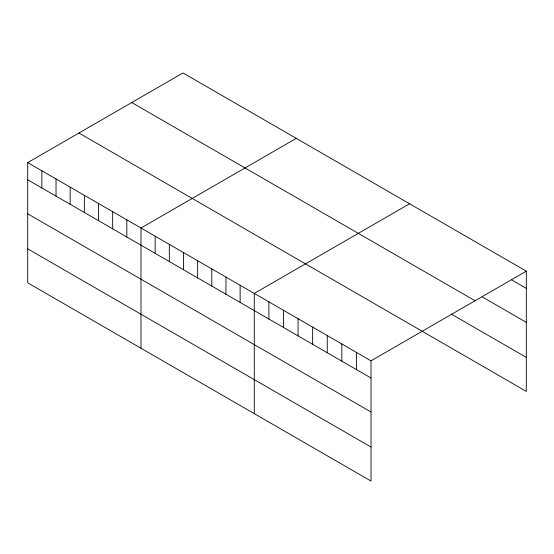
<?xml version="1.0" encoding="UTF-8"?>
<svg xmlns="http://www.w3.org/2000/svg" width="554" height="554" viewBox="0 0 554 554"><rect width="100%" height="100%" fill="white"/><g stroke="black" fill="none" stroke-linecap="round" stroke-linejoin="round"><path stroke-width="0.83" d="M27.7 162.613L371.014 360.82L371.014 481.045L27.7 282.831L27.7 162.613L182.986 72.955L526.3 271.169L526.3 391.387L78.945 133.022M296.279 138.368L140.993 228.019L140.993 348.244M409.572 203.775L254.286 293.426L254.286 413.651M371.014 360.82L526.3 271.169M511.709 279.915L526.3 288.343M482.527 297.076L526.3 322.345M131.741 102.538L475.055 300.753M451.157 314L526.3 357.385M27.7 179.787L371.014 377.994M27.7 213.796L371.014 412.003M27.7 248.829L371.014 447.036M356.423 352.399L356.423 369.573M341.832 343.972L341.832 361.146M327.241 335.551L327.241 352.725M312.65 327.123L312.65 344.304M298.059 318.702L298.059 335.876M283.468 310.275L283.468 327.456M268.877 301.854L268.877 319.028M240.124 285.255L240.124 302.429M225.963 277.076L225.963 294.25M211.801 268.898L211.801 286.079M197.639 260.726L197.639 277.9M183.478 252.548L183.478 269.722M169.316 244.369L169.316 261.55M155.155 236.198L155.155 253.372M126.831 219.841L126.831 237.022M112.67 211.67L112.67 228.844M98.508 203.491L98.508 220.665M84.346 195.313L84.346 212.494M70.185 187.141L70.185 204.315M56.023 178.963L56.023 196.137M41.862 170.784L41.862 187.965"/></g></svg>
